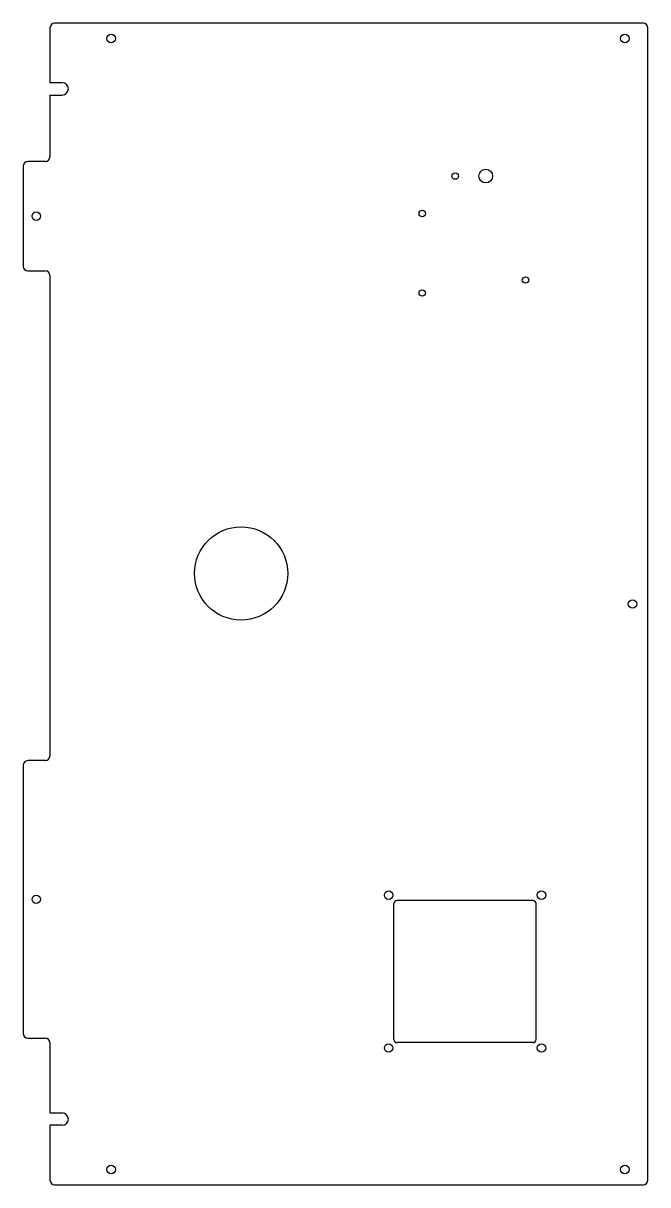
# Model space of a CAD drawing. Header units: millimetres. Extents: x -593 to -184, y -759 to 1.
import ezdxf

# ---------------------------------------------------------------- set-up
doc = ezdxf.new("R2010")
doc.units = ezdxf.units.MM

msp = doc.modelspace()

# ---------------------------------------------------------------- linework, layer by layer
at = {"color": 7, "linetype": 'Continuous', "lineweight": 25}
for p, q in [((-187.31, 1.32), (-572.31, 1.32)), ((-575.31, -1.68), (-575.31, -37.68)), ((-184.31, -755.68), (-184.31, -1.68)), ((-567.31, -37.68), (-575.31, -37.68)), ((-575.31, -45.68), (-575.31, -86.18)), ((-575.31, -45.68), (-567.31, -45.68)), ((-578.31, -89.18), (-589.81, -89.18)), ((-592.81, -92.18), (-592.81, -157.68)), ((-589.81, -160.68), (-578.31, -160.68)), ((-575.31, -163.68), (-575.31, -478.18)), ((-592.81, -484.18), (-592.81, -659.68)), ((-578.31, -481.18), (-589.81, -481.18)), ((-350.31, -663.68), (-350.31, -574.68)), ((-259.31, -572.68), (-348.31, -572.68)), ((-257.31, -663.68), (-257.31, -574.68)), ((-589.81, -662.68), (-578.31, -662.68)), ((-575.31, -665.68), (-575.31, -711.68)), ((-259.31, -665.68), (-348.31, -665.68)), ((-575.31, -711.68), (-567.31, -711.68)), ((-575.31, -719.68), (-575.31, -755.68)), ((-567.31, -719.68), (-575.31, -719.68)), ((-572.31, -758.68), (-187.31, -758.68))]:
    msp.add_line(p, q, dxfattribs=at)
for centre, radius in [((-535.31, -8.68), 2.75), ((-199.31, -8.68), 2.75), ((-310.31, -98.68), 2.1), ((-290.31, -98.68), 4.5), ((-331.81, -123.18), 2.1), ((-584.31, -124.93), 2.75), ((-264.31, -166.68), 2.1), ((-331.81, -175.18), 2.1), ((-450.31, -358.68), 30.5), ((-194.31, -378.68), 2.75), ((-584.31, -571.93), 2.75), ((-353.81, -569.18), 2.75), ((-253.81, -569.18), 2.75), ((-353.81, -669.18), 2.75), ((-253.81, -669.18), 2.75), ((-535.31, -748.68), 2.75), ((-199.31, -748.68), 2.75)]:
    msp.add_circle(centre, radius, dxfattribs=at)
for centre, radius, start, end in [((-572.31, -1.68), 3, 90, 180), ((-187.31, -1.68), 3, 0, 90), ((-567.31, -41.68), 4, 270, 90), ((-589.81, -92.18), 3, 90, 180), ((-578.31, -86.18), 3, 270, 0), ((-589.81, -157.68), 3, 180, 270), ((-578.31, -163.68), 3, 0, 90), ((-578.31, -478.18), 3, 270, 0), ((-589.81, -484.18), 3, 90, 180), ((-348.31, -574.68), 2, 90, 180), ((-259.31, -574.68), 2, 0, 90), ((-589.81, -659.68), 3, 180, 270), ((-578.31, -665.68), 3, 0, 90), ((-348.31, -663.68), 2, 180, 270), ((-259.31, -663.68), 2, 270, 0), ((-567.31, -715.68), 4, 270, 90), ((-572.31, -755.68), 3, 180, 270), ((-187.31, -755.68), 3, 270, 0)]:
    msp.add_arc(centre, radius, start, end, dxfattribs=at)

doc.saveas('drawing.dxf')
